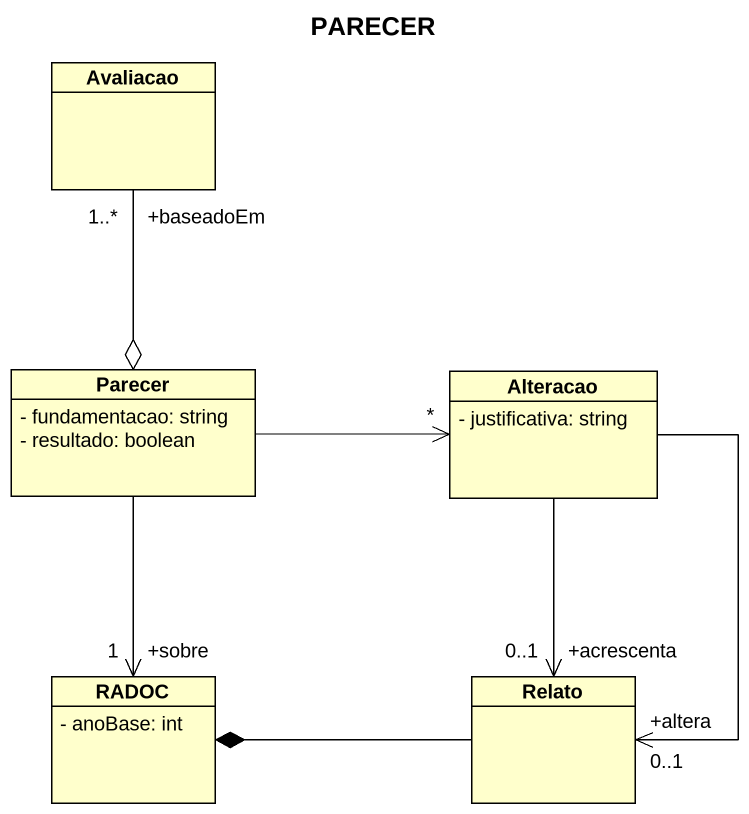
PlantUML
@startuml
title PARECER
hide circle
hide empty members
skinparam classAttributeIconSize 0
class Avaliacao
class Parecer {
  - fundamentacao: string
  - resultado: boolean
}
class Alteracao {
  - justificativa: string
}
class RADOC {
  - anoBase: int
}
class Relato
Avaliacao "+baseadoEm\n1..*" --o Parecer
Parecer -right-> "*" Alteracao
Parecer --> "+sobre\n1" RADOC
Alteracao --> "+acrescenta\n0..1" Relato
Alteracao --> "+altera\n0..1" Relato
Relato -left-* RADOC
@enduml
